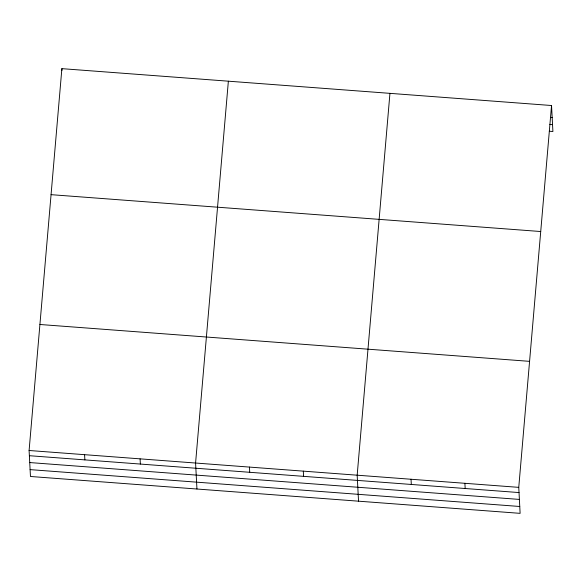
<?xml version="1.0" encoding="UTF-8"?>
<svg xmlns="http://www.w3.org/2000/svg" width="582" height="582" viewBox="0 0 582 582"><rect width="100%" height="100%" fill="white"/><g stroke="black" fill="none" stroke-linecap="round" stroke-linejoin="round"><path stroke-width="0.87" d="M551.54 105.517L518.758 487.36L520.119 513.346L30.46 476.483L29.1 450.497L61.881 68.654L551.54 105.517L552.9 131.503L549.306 131.234M228.362 81.189L195.581 463.032L196.949 489.011M389.947 93.353L357.173 475.196L358.534 501.182M550.376 117.448L552.173 117.586M549.845 124.446L552.544 124.65M51.063 194.664L540.722 231.527M39.918 324.487L529.576 361.349M29.1 450.497L518.758 487.36M29.376 455.706L519.035 492.568M29.733 462.559L519.391 499.421M30.104 469.623L519.762 506.486M464.894 483.307L465.171 488.516M411.038 479.248L411.307 484.457M303.309 471.144L303.586 476.352M249.445 467.084L249.722 472.293M140.087 458.856L140.364 464.065M84.594 454.673L84.87 459.882M61.881 68.654L61.968 70.393"/></g></svg>
